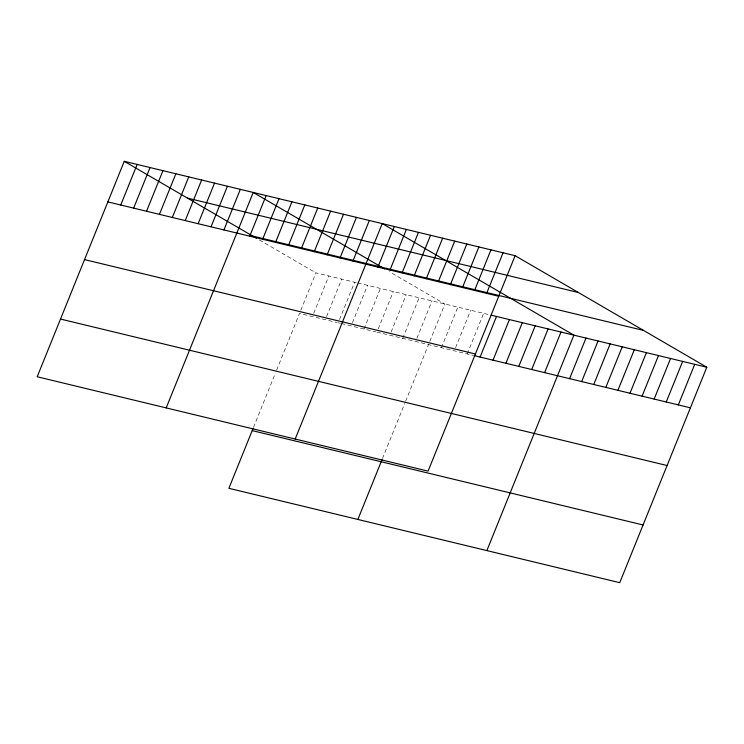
<?xml version="1.0" encoding="UTF-8"?>
<svg xmlns="http://www.w3.org/2000/svg" width="744" height="744" viewBox="0 0 744 744"><rect width="100%" height="100%" fill="white"/><g stroke="black" fill="none" stroke-linecap="round" stroke-linejoin="round"><path stroke-width="0.56" stroke-dasharray="3.72 2.79" d="M253.481 427.419L275.354 373.274M276.629 370.121L299.525 313.447L337.153 322.533M300.818 310.248L315.921 272.871L356.767 282.729M313.717 313.363L328.82 275.978M326.616 316.47L341.719 279.093M339.515 319.585L354.618 282.209M352.414 322.701L367.517 285.324M364.021 329.025L380.417 288.44M378.212 328.932L393.316 291.555M391.112 332.047L406.215 294.671M402.718 338.362L419.114 297.777M416.91 338.278L432.013 300.892M382.472 458.564L404.773 403.36M405.62 401.267L428.516 344.593M429.809 341.384L444.912 304.008L389.326 271.662M441.415 347.708L457.811 307.123M455.607 347.615L470.71 310.239M467.213 353.939L483.609 313.354M357.845 282.99L488.985 314.647M338.222 322.794L340.371 323.315M341.45 323.575L375.841 331.88M376.92 332.131L473.658 355.493M259.377 239.959L315.921 272.871"/><path stroke-width="1.12" d="M515.118 255.694L124.248 161.318L37.2 376.762L428.079 471.129L515.118 255.694L706.8 367.238L619.752 582.682L228.882 488.306L253.053 428.479M120.751 205.018L137.147 164.433M133.65 208.125L150.046 167.549M146.54 211.24L162.945 170.664M159.439 214.356L175.844 173.78M172.338 217.471L188.744 176.886M185.237 220.587L201.633 180.002M198.137 223.702L214.532 183.117M211.036 226.818L227.432 186.233M223.935 229.933L240.331 189.348M166.191 407.907L253.23 192.464L384.536 268.872M249.733 236.155L266.129 195.579M262.632 239.27L279.028 198.695M275.531 242.386L291.927 201.801M288.43 245.501L304.826 204.916M301.329 248.617L317.725 208.032M314.228 251.732L330.624 211.147M327.127 254.848L343.523 214.263M340.027 257.954L356.423 217.378M352.926 261.07L369.322 220.494M295.182 439.044L382.221 223.6L573.903 335.153L486.855 550.597M377.906 267.105L394.301 226.52M389.986 270.016L406.382 229.44M402.076 272.936L418.472 232.351M414.157 275.857L430.553 235.271M426.238 278.768L442.634 238.192M438.318 281.688L454.714 241.103M450.399 284.608L466.795 244.023M357.864 519.452L382.044 459.625M462.48 287.519L478.876 246.943M474.56 290.439L490.956 249.854M486.641 293.359L503.037 252.774M480.113 357.046L496.508 316.47M493.012 360.161L509.408 319.585M505.911 363.277L522.307 322.691M518.81 366.392L535.206 325.807M531.709 369.508L548.105 328.922M544.608 372.623L561.004 332.038M569.588 378.649L585.984 338.074M581.669 381.57L598.064 340.984M593.749 384.49L610.145 343.905M605.83 387.401L622.226 346.825M617.911 390.321L634.307 349.736M629.991 393.241L646.387 352.656M642.081 396.152L658.477 355.576M654.162 399.072L670.558 358.487M666.243 401.993L682.639 361.407M678.323 404.903L694.719 364.318M187.497 198.127L578.376 292.504M252.672 236.053L643.541 330.429M107.852 201.903L498.722 296.27M491.133 315.168L706.8 367.238M84.537 259.6L475.407 353.977M474.737 355.753L690.404 407.824M60.515 319.055L667.089 465.53M252.188 430.609L643.067 524.976M124.248 161.318L256.503 238.285"/></g></svg>
